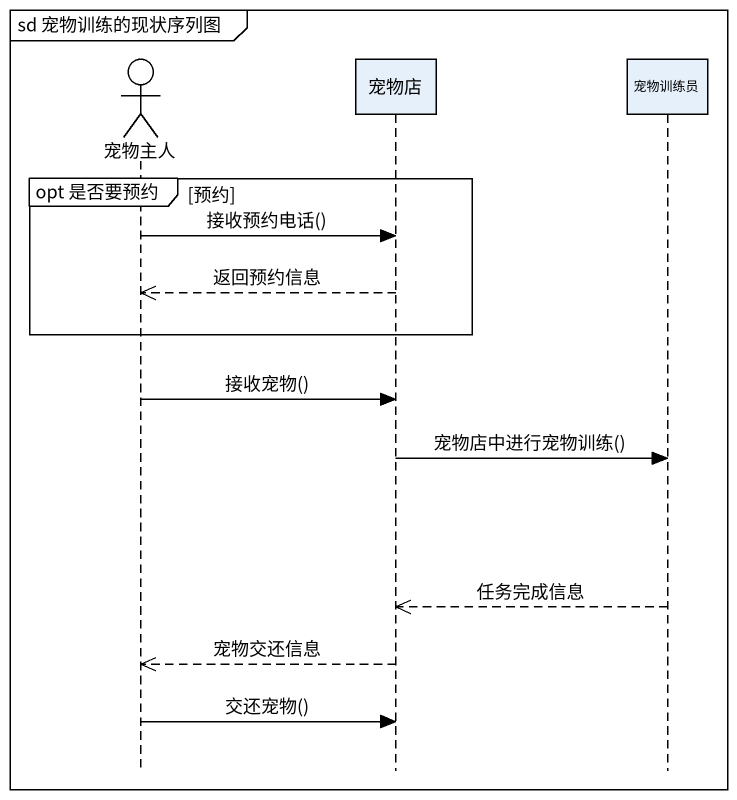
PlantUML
@startuml
mainframe sd 宠物训练的现状序列图
hide footbox
actor 宠物主人
participant 宠物店
participant 宠物训练员

group opt 是否要预约 [预约]
  宠物主人 -> 宠物店 : 接收预约电话()
  宠物店 -->> 宠物主人 : 返回预约信息
end
宠物主人 -> 宠物店 : 接收宠物()
宠物店 -> 宠物训练员 : 宠物店中进行宠物训练()
宠物训练员 -->> 宠物店 : 任务完成信息
宠物店 -->> 宠物主人 : 宠物交还信息
宠物主人 -> 宠物店 : 交还宠物()
@enduml
